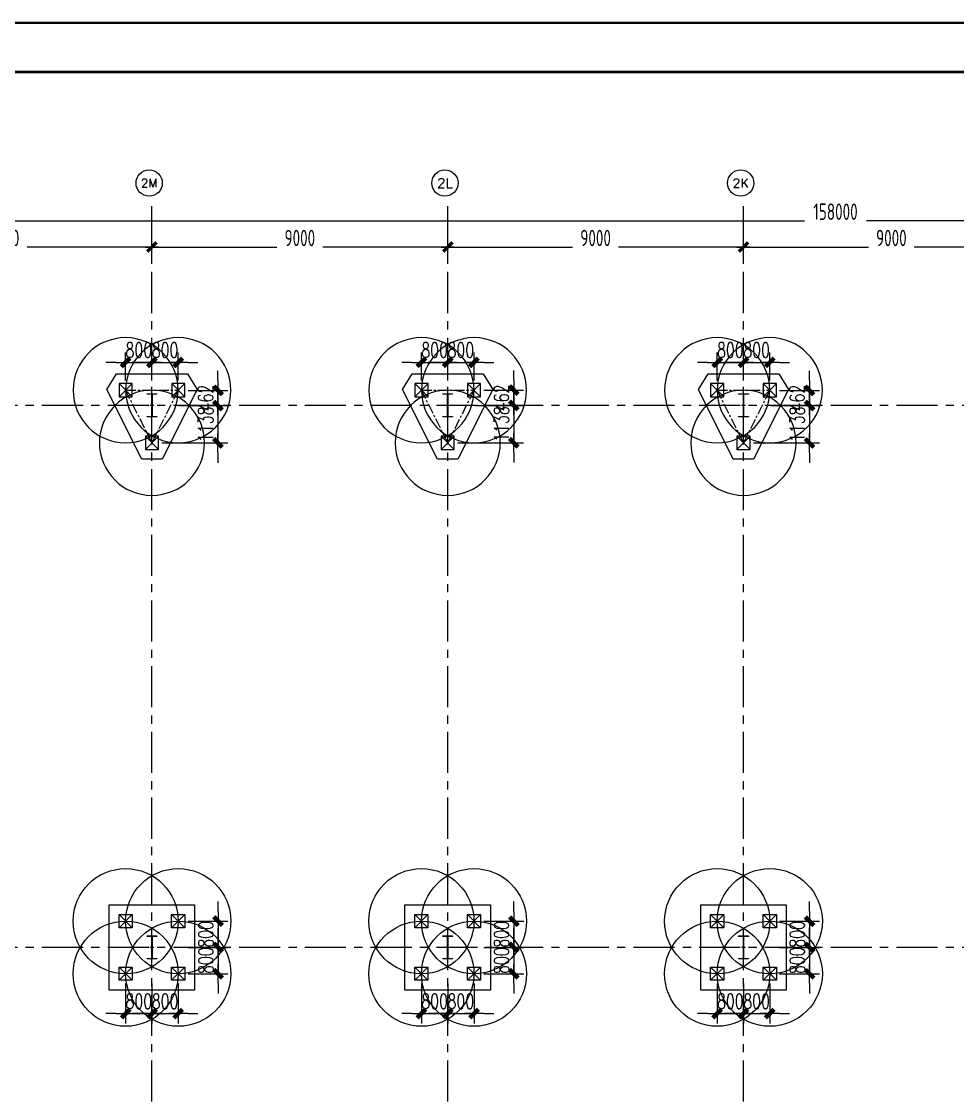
# Model space of a CAD drawing. Extents: x -1201378 to 2367219, y -619313 to 244905.
# Drawn here: x -786726 to -758247, y -2694 to 30085 of the extents above; entities that cross this region are included whole.
import ezdxf
from ezdxf.enums import TextEntityAlignment as Align

# ---------------------------------------------------------------- set-up
doc = ezdxf.new("R2010")
doc.units = 0
doc.header["$LTSCALE"] = 1000
doc.linetypes.add('CENTER', pattern=[2, 1.25, -0.25, 0.25, -0.25])
doc.layers.get('0').update_dxf_attribs({"linetype": 'CONTINUOUS'})
doc.layers.get('Defpoints').update_dxf_attribs({"linetype": 'CONTINUOUS'})
for name, color, linetype in [('0-cxFrame', 155, 'CONTINUOUS'), ('S-DIMZ', 115, 'CONTINUOUS'), ('S-DOTE1', 140, 'CENTER'), ('S-HATCH1-W', 252, 'CONTINUOUS')]:
    doc.layers.add(name, color=color, linetype=linetype)
for name, color, linetype, lineweight in [('0-cxText', 131, 'CONTINUOUS', 25), ('S-axis', 111, 'CONTINUOUS', 0), ('S-col', 2, 'CONTINUOUS', 0), ('S-dote', 5, 'CENTER', 0), ('S-zhuang', 1, 'CONTINUOUS', 0)]:
    doc.layers.add(name, color=color, linetype=linetype, lineweight=lineweight)
doc.styles.add('_TCH_AXIS', font='COMPLEX', dxfattribs={"bigfont": 'GBCBIG'})
doc.styles.add('cx_tuming', font='simhei.ttf')
doc.styles.add('cx_tuqian1', font='')
doc.styles.add('SS1', font='tj-romans1.shx', dxfattribs={"width": 0.7, "bigfont": 'tj-hztxt1.shx'})
doc.styles.add('TSSD_Dimension', font='tssdeng.shx', dxfattribs={"width": 0.7, "bigfont": 'hztxt.shx'})
doc.styles.add('黑体', font='simhei.ttf', dxfattribs={"width": 0.8})
doc.styles.get('cx_tuqian1').set_extended_font_data('SimSun')
doc.dimstyles.new('S-150-ARCHI', dxfattribs={"dimscale": 150, "dimtxt": 3, "dimasz": 2, "dimexe": 2, "dimexo": 2, "dimgap": 1, "dimtad": 1, "dimdec": 0, "dimzin": 0, "dimdsep": 46, "dimtxsty": 'SS1', "dimblk1": 'TT', "dimblk2": 'TT', "dimsah": 1, "dimcen": 1, "dimclrd": 256, "dimclre": 256, "dimclrt": 256, "dimadec": 0, "dimazin": 0, "dimtfac": 1, "dimtdec": 0, "dimtix": 1, "dimtmove": 2, "dimatfit": 0, "dimldrblk": 'TT', "dimfxl": 2, "dimtolj": 1, "dimtzin": 0, "dimarcsym": 0})
doc.dimstyles.new('TSSD_200_200', dxfattribs={"dimtxt": 500, "dimasz": 200, "dimexe": 200, "dimexo": 500, "dimgap": 200, "dimtad": 1, "dimdec": 0, "dimzin": 0, "dimdsep": 46, "dimtxsty": 'TSSD_Dimension', "dimblk": 'ARCHTICK', "dimcen": 0, "dimdle": 200, "dimclrt": 7, "dimadec": 0, "dimazin": 0, "dimtfac": 1, "dimtdec": 0, "dimtix": 1, "dimtmove": 2, "dimatfit": 3, "dimfxl": 1, "dimtolj": 1, "dimtzin": 0, "dimarcsym": 0})

# ---------------------------------------------------------------- blocks, each defined once
blk = doc.blocks.new('_ArchTick')
at = {"color": 0, "linetype": 'ByBlock', "const_width": 0.5}
blk.add_lwpolyline([(-0.71, -0.71), (0.71, 0.71)], dxfattribs=at)
blk = doc.blocks.new('*D99')
at = {"layer": 'Defpoints', "color": 0, "transparency": 16777216}
for p in [(-182758, -176778), (-191758, -177738), (-182758, -177738)]:
    blk.add_point(p, dxfattribs=at)
at = {"layer": 'S-axis', "color": 0, "lineweight": -2, "transparency": 16777216}
for p, q in [((-191758, -177238), (-191758, -176578)), ((-182758, -177238), (-182758, -176578)), ((-191958, -176778), (-187957, -176778)), ((-182558, -176778), (-186560, -176778))]:
    blk.add_line(p, q, dxfattribs=at)
at = {"layer": 'S-axis', "color": 0, "lineweight": -2, "transparency": 16777216, "xscale": 200, "yscale": 200, "zscale": 200, "rotation": 180}
blk.add_blockref('_ArchTick', (-191758, -176778), dxfattribs=at)
at = {"layer": 'S-axis', "color": 0, "lineweight": -2, "transparency": 16777216, "xscale": 200, "yscale": 200, "zscale": 200}
blk.add_blockref('_ArchTick', (-182758, -176778), dxfattribs=at)
at = {"layer": 'S-axis', "color": 7, "transparency": 16777216, "insert": (-187258, -176503), "char_height": 500, "attachment_point": 5, "style": 'TSSD_Dimension'}
blk.add_mtext('\\A1;9000', dxfattribs=at)
blk = doc.blocks.new('*D100')
at = {"layer": 'Defpoints', "color": 0, "transparency": 16777216}
for p in [(-173758, -176778), (-182758, -177738), (-173758, -177738)]:
    blk.add_point(p, dxfattribs=at)
at = {"layer": 'S-axis', "color": 0, "lineweight": -2, "transparency": 16777216}
for p, q in [((-182758, -177238), (-182758, -176578)), ((-173758, -177238), (-173758, -176578)), ((-182958, -176778), (-178957, -176778)), ((-173558, -176778), (-177560, -176778))]:
    blk.add_line(p, q, dxfattribs=at)
at = {"layer": 'S-axis', "color": 0, "lineweight": -2, "transparency": 16777216, "xscale": 200, "yscale": 200, "zscale": 200, "rotation": 180}
blk.add_blockref('_ArchTick', (-182758, -176778), dxfattribs=at)
at = {"layer": 'S-axis', "color": 0, "lineweight": -2, "transparency": 16777216, "xscale": 200, "yscale": 200, "zscale": 200}
blk.add_blockref('_ArchTick', (-173758, -176778), dxfattribs=at)
at = {"layer": 'S-axis', "color": 7, "transparency": 16777216, "insert": (-178258, -176503), "char_height": 500, "attachment_point": 5, "style": 'TSSD_Dimension'}
blk.add_mtext('\\A1;9000', dxfattribs=at)
blk = doc.blocks.new('*D101')
at = {"layer": 'Defpoints', "color": 0, "transparency": 16777216}
for p in [(-164758, -176778), (-173758, -177738), (-164758, -177738)]:
    blk.add_point(p, dxfattribs=at)
at = {"layer": 'S-axis', "color": 0, "lineweight": -2, "transparency": 16777216}
for p, q in [((-173758, -177238), (-173758, -176578)), ((-164758, -177238), (-164758, -176578)), ((-173958, -176778), (-169957, -176778)), ((-164558, -176778), (-168560, -176778))]:
    blk.add_line(p, q, dxfattribs=at)
at = {"layer": 'S-axis', "color": 0, "lineweight": -2, "transparency": 16777216, "xscale": 200, "yscale": 200, "zscale": 200, "rotation": 180}
blk.add_blockref('_ArchTick', (-173758, -176778), dxfattribs=at)
at = {"layer": 'S-axis', "color": 0, "lineweight": -2, "transparency": 16777216, "xscale": 200, "yscale": 200, "zscale": 200}
blk.add_blockref('_ArchTick', (-164758, -176778), dxfattribs=at)
at = {"layer": 'S-axis', "color": 7, "transparency": 16777216, "insert": (-169258, -176503), "char_height": 500, "attachment_point": 5, "style": 'TSSD_Dimension'}
blk.add_mtext('\\A1;9000', dxfattribs=at)
blk = doc.blocks.new('*D102')
at = {"layer": 'Defpoints', "color": 0, "transparency": 16777216}
for p in [(-155758, -176778), (-164758, -177738), (-155758, -177738)]:
    blk.add_point(p, dxfattribs=at)
at = {"layer": 'S-axis', "color": 0, "lineweight": -2, "transparency": 16777216}
for p, q in [((-164758, -177238), (-164758, -176578)), ((-155758, -177238), (-155758, -176578)), ((-164958, -176778), (-160957, -176778)), ((-155558, -176778), (-159560, -176778))]:
    blk.add_line(p, q, dxfattribs=at)
at = {"layer": 'S-axis', "color": 0, "lineweight": -2, "transparency": 16777216, "xscale": 200, "yscale": 200, "zscale": 200, "rotation": 180}
blk.add_blockref('_ArchTick', (-164758, -176778), dxfattribs=at)
at = {"layer": 'S-axis', "color": 0, "lineweight": -2, "transparency": 16777216, "xscale": 200, "yscale": 200, "zscale": 200}
blk.add_blockref('_ArchTick', (-155758, -176778), dxfattribs=at)
at = {"layer": 'S-axis', "color": 7, "transparency": 16777216, "insert": (-160258, -176503), "char_height": 500, "attachment_point": 5, "style": 'TSSD_Dimension'}
blk.add_mtext('\\A1;9000', dxfattribs=at)
blk = doc.blocks.new('*D112')
at = {"layer": 'Defpoints', "color": 0, "transparency": 16777216}
for p in [(-82958, -175978), (-240958, -177638), (-82958, -177638)]:
    blk.add_point(p, dxfattribs=at)
at = {"layer": 'S-axis', "color": 0, "lineweight": -2, "transparency": 16777216}
for p, q in [((-241158, -175978), (-162899, -175978)), ((-240958, -177138), (-240958, -175778)), ((-82758, -175978), (-161018, -175978)), ((-82958, -177138), (-82958, -175778))]:
    blk.add_line(p, q, dxfattribs=at)
at = {"layer": 'S-axis', "color": 0, "lineweight": -2, "transparency": 16777216, "xscale": 200, "yscale": 200, "zscale": 200, "rotation": 180}
blk.add_blockref('_ArchTick', (-240958, -175978), dxfattribs=at)
at = {"layer": 'S-axis', "color": 0, "lineweight": -2, "transparency": 16777216, "xscale": 200, "yscale": 200, "zscale": 200}
blk.add_blockref('_ArchTick', (-82958, -175978), dxfattribs=at)
at = {"layer": 'S-axis', "color": 7, "transparency": 16777216, "insert": (-161958, -175703), "char_height": 500, "attachment_point": 5, "style": 'TSSD_Dimension'}
blk.add_mtext('\\A1;158000', dxfattribs=at)
blk = doc.blocks.new('nt66')
at = {"layer": 'S-col'}
blk.add_lwpolyline([(-195790, 766820), (-195490, 766820), (-195490, 766808), (-195636, 766808), (-195636, 766132), (-195490, 766132), (-195490, 766120), (-195790, 766120), (-195790, 766132), (-195644, 766132), (-195644, 766808), (-195790, 766808)], close=True, dxfattribs=at)
blk = doc.blocks.new('33333')
for p in [(-32214, -43900), (-23214, -43900), (-14214, -43900), (-32214, -60400), (-23214, -60400), (-14214, -60400)]:
    blk.add_blockref('nt66', p)
blk = doc.blocks.new('S-ZHUANG-400')
at = {"layer": 'S-zhuang'}
for p, q in [((200, -200), (-200, 200)), ((-200, -200), (200, 200))]:
    blk.add_line(p, q, dxfattribs=at)
blk.add_lwpolyline([(-200, 200), (200, 200), (200, -200), (-200, -200)], close=True, dxfattribs=at)
blk = doc.blocks.new('CT4')
at = {"layer": 'Defpoints'}
for centre in [(-100831, -168442), (-99231, -168442), (-100831, -170042), (-99231, -170042)]:
    blk.add_circle(centre, 1600, dxfattribs=at)
at = {"layer": 'S-DOTE1', "ltscale": 0.25}
for p, q in [((-99971, -169242), (-100091, -169242)), ((-100031, -169182), (-100031, -169302))]:
    blk.add_line(p, q, dxfattribs=at)
at = {"layer": 'S-HATCH1-W'}
blk.add_lwpolyline([(-101331, -170542), (-101331, -167942), (-98731, -167942), (-98731, -170542)], close=True, dxfattribs=at)
at = {"layer": 'S-zhuang', "rotation": 90.00000000000001}
for p in [(-100831, -168442), (-99231, -168442), (-100831, -170042), (-99231, -170042)]:
    blk.add_blockref('S-ZHUANG-400', p, dxfattribs=at)
blk = doc.blocks.new('CT3')
at = {"layer": 'Defpoints'}
for centre in [(-101758, -256416), (-102558, -258016), (-100958, -258016)]:
    blk.add_circle(centre, 1600, dxfattribs=at)
at = {"layer": 'S-DOTE1', "ltscale": 0.25}
for p, q in [((-101698, -257554), (-101818, -257554)), ((-101758, -257494), (-101758, -257614))]:
    blk.add_line(p, q, dxfattribs=at)
at = {"layer": 'S-DOTE1', "linetype": 'CENTER', "ltscale": 0.25}
blk.add_lwpolyline([(-100958, -258016), (-101758, -256416), (-102558, -258016)], close=True, dxfattribs=at)
at = {"layer": 'S-HATCH1-W'}
blk.add_lwpolyline([(-101449, -255916), (-102067, -255916), (-103130, -258042), (-102837, -258516), (-100680, -258516), (-100387, -258042)], close=True, dxfattribs=at)
at = {"layer": 'S-zhuang', "rotation": 90.00000000000001}
for p in [(-101758, -256416), (-102558, -258016), (-100958, -258016)]:
    blk.add_blockref('S-ZHUANG-400', p, dxfattribs=at)
blk = doc.blocks.new('TK22.A0 L(Dragon)')
at = {"layer": '0-cxFrame', "color": 7, "const_width": 0.5}
blk.add_lwpolyline([(0, 0), (-1486, 0), (-1486, 841), (0, 841)], close=True, dxfattribs=at)
at = {"layer": '0-cxFrame', "const_width": 0.5}
blk.add_lwpolyline([(-80, 10), (-1466, 10), (-1466, 831), (-80, 831)], close=True, dxfattribs=at)
at = {"style": '黑体', "flags": 4}
blk.add_attdef('图幅', text='', height=3.3, dxfattribs=at).set_placement((-40, 3), align=Align.RIGHT)
at = {"layer": '0-cxText', "flags": 4}
for tag, height, style, p in [('建设单位', 3.5, 'cx_tuming', (-45, 240)), ('项目名称', 3.5, 'cx_tuming', (-45, 210)), ('子项名称', 3.5, 'cx_tuming', (-45, 180)), ('工程编号', 3.3, 'cx_tuqian1', (-35, 165)), ('图名1', 3.5, 'cx_tuming', (-45, 87)), ('图名2', 3.5, 'cx_tuming', (-45, 79)), ('图名3', 3.5, 'cx_tuming', (-45, 71)), ('出图日期', 3.3, 'cx_tuqian1', (-39, 60)), ('专业', 3.3, 'cx_tuqian1', (-55, 52)), ('图号', 3.3, 'cx_tuqian1', (-55, 44)), ('版次', 3.3, 'cx_tuqian1', (-20, 44))]:
    blk.add_attdef(tag, text='', height=height, dxfattribs=dict(at, style=style)).set_placement(p, align=Align.MIDDLE)
at = {"layer": 'Defpoints', "color": 6, "flags": 4}
for tag, height, style, p in [('tufu', 3.3, '黑体', (-12, 12)), ('dwfname', 4, 'cx_tuqian1', (-80, 3))]:
    blk.add_attdef(tag, text='', height=height, dxfattribs=dict(at, style=style)).set_placement(p, align=Align.RIGHT)
blk = doc.blocks.new('TT')
blk.add_line((-0.97, 0), (0.97, 0))
at = {"const_width": 0.45}
blk.add_lwpolyline([(-0.44, -0.44), (0.44, 0.44)], dxfattribs=at)
blk = doc.blocks.new('*D157')
at = {"layer": 'Defpoints', "color": 0, "transparency": 16777216}
for p in [(-783558, 1102), (-782758, 1102), (-782758, -111)]:
    blk.add_point(p, dxfattribs=at)
at = {"layer": 'S-DIMZ', "lineweight": -2, "transparency": 16777216}
for p, q in [((-783558, 802), (-783558, -411)), ((-782758, 802), (-782758, -411)), ((-783858, -111), (-784158, -111)), ((-783558, -111), (-782758, -111)), ((-782458, -111), (-782158, -111))]:
    blk.add_line(p, q, dxfattribs=at)
at = {"layer": 'S-DIMZ', "lineweight": -2, "transparency": 16777216, "xscale": 300, "yscale": 300, "zscale": 300}
blk.add_blockref('TT', (-783558, -111), dxfattribs=at)
at = {"layer": 'S-DIMZ', "lineweight": -2, "transparency": 16777216, "xscale": 300, "yscale": 300, "zscale": 300, "rotation": 180}
blk.add_blockref('TT', (-782758, -111), dxfattribs=at)
at = {"layer": 'S-DIMZ', "transparency": 16777216, "insert": (-783158, 264), "char_height": 450, "attachment_point": 5, "style": 'SS1'}
blk.add_mtext('\\A1;800', dxfattribs=at)
blk = doc.blocks.new('*D158')
at = {"layer": 'Defpoints', "color": 0, "transparency": 16777216}
for p in [(-782758, 1102), (-781958, 1102), (-781958, -111)]:
    blk.add_point(p, dxfattribs=at)
at = {"layer": 'S-DIMZ', "lineweight": -2, "transparency": 16777216}
for p, q in [((-782758, 802), (-782758, -411)), ((-781958, 802), (-781958, -411)), ((-783058, -111), (-783358, -111)), ((-782758, -111), (-781958, -111)), ((-781658, -111), (-781358, -111))]:
    blk.add_line(p, q, dxfattribs=at)
at = {"layer": 'S-DIMZ', "lineweight": -2, "transparency": 16777216, "xscale": 300, "yscale": 300, "zscale": 300}
blk.add_blockref('TT', (-782758, -111), dxfattribs=at)
at = {"layer": 'S-DIMZ', "lineweight": -2, "transparency": 16777216, "xscale": 300, "yscale": 300, "zscale": 300, "rotation": 180}
blk.add_blockref('TT', (-781958, -111), dxfattribs=at)
at = {"layer": 'S-DIMZ', "transparency": 16777216, "insert": (-782358, 264), "char_height": 450, "attachment_point": 5, "style": 'SS1'}
blk.add_mtext('\\A1;800', dxfattribs=at)
blk = doc.blocks.new('*D159')
at = {"layer": 'Defpoints', "color": 0, "transparency": 16777216}
for p in [(-781958, 2702), (-781958, 1902), (-780746, 1902)]:
    blk.add_point(p, dxfattribs=at)
at = {"layer": 'S-DIMZ', "lineweight": -2, "transparency": 16777216}
for p, q in [((-780746, 3002), (-780746, 3302)), ((-781658, 2702), (-780446, 2702)), ((-780746, 2702), (-780746, 1902)), ((-781658, 1902), (-780446, 1902)), ((-780746, 1602), (-780746, 1302))]:
    blk.add_line(p, q, dxfattribs=at)
at = {"layer": 'S-DIMZ', "lineweight": -2, "transparency": 16777216, "xscale": 300, "yscale": 300, "zscale": 300}
for p, rotation in [((-780746, 2702), 270), ((-780746, 1902), 90)]:
    blk.add_blockref('TT', p, dxfattribs=dict(at, rotation=rotation))
at = {"layer": 'S-DIMZ', "transparency": 16777216, "insert": (-781121, 2302), "char_height": 450, "attachment_point": 5, "rotation": 90, "style": 'SS1'}
blk.add_mtext('\\A1;800', dxfattribs=at)
blk = doc.blocks.new('*D160')
at = {"layer": 'Defpoints', "color": 0, "transparency": 16777216}
for p in [(-781958, 1902), (-781958, 1102), (-780746, 1102)]:
    blk.add_point(p, dxfattribs=at)
at = {"layer": 'S-DIMZ', "lineweight": -2, "transparency": 16777216}
for p, q in [((-780746, 2202), (-780746, 2502)), ((-781658, 1902), (-780446, 1902)), ((-780746, 1902), (-780746, 1102)), ((-781658, 1102), (-780446, 1102)), ((-780746, 802), (-780746, 502))]:
    blk.add_line(p, q, dxfattribs=at)
at = {"layer": 'S-DIMZ', "lineweight": -2, "transparency": 16777216, "xscale": 300, "yscale": 300, "zscale": 300}
for p, rotation in [((-780746, 1902), 270), ((-780746, 1102), 90)]:
    blk.add_blockref('TT', p, dxfattribs=dict(at, rotation=rotation))
at = {"layer": 'S-DIMZ', "transparency": 16777216, "insert": (-781121, 1502), "char_height": 450, "attachment_point": 5, "rotation": 90, "style": 'SS1'}
blk.add_mtext('\\A1;800', dxfattribs=at)
blk = doc.blocks.new('*D176')
at = {"layer": 'Defpoints', "color": 0, "transparency": 16777216}
for p in [(-782758, 19711), (-783558, 18864), (-782758, 18864)]:
    blk.add_point(p, dxfattribs=at)
at = {"layer": 'S-DIMZ', "lineweight": -2, "transparency": 16777216}
for p, q in [((-783558, 19164), (-783558, 20011)), ((-782758, 19164), (-782758, 20011)), ((-783858, 19711), (-784158, 19711)), ((-783558, 19711), (-782758, 19711)), ((-782458, 19711), (-782158, 19711))]:
    blk.add_line(p, q, dxfattribs=at)
at = {"layer": 'S-DIMZ', "lineweight": -2, "transparency": 16777216, "xscale": 300, "yscale": 300, "zscale": 300}
blk.add_blockref('TT', (-783558, 19711), dxfattribs=at)
at = {"layer": 'S-DIMZ', "lineweight": -2, "transparency": 16777216, "xscale": 300, "yscale": 300, "zscale": 300, "rotation": 180}
blk.add_blockref('TT', (-782758, 19711), dxfattribs=at)
at = {"layer": 'S-DIMZ', "transparency": 16777216, "insert": (-783158, 20086), "char_height": 450, "attachment_point": 5, "style": 'SS1'}
blk.add_mtext('\\A1;800', dxfattribs=at)
blk = doc.blocks.new('*D173')
at = {"layer": 'Defpoints', "color": 0, "transparency": 16777216}
for p in [(-781958, 19711), (-782758, 18864), (-781958, 18864)]:
    blk.add_point(p, dxfattribs=at)
at = {"layer": 'S-DIMZ', "lineweight": -2, "transparency": 16777216}
for p, q in [((-782758, 19164), (-782758, 20011)), ((-781958, 19164), (-781958, 20011)), ((-783058, 19711), (-783358, 19711)), ((-782758, 19711), (-781958, 19711)), ((-781658, 19711), (-781358, 19711))]:
    blk.add_line(p, q, dxfattribs=at)
at = {"layer": 'S-DIMZ', "lineweight": -2, "transparency": 16777216, "xscale": 300, "yscale": 300, "zscale": 300}
blk.add_blockref('TT', (-782758, 19711), dxfattribs=at)
at = {"layer": 'S-DIMZ', "lineweight": -2, "transparency": 16777216, "xscale": 300, "yscale": 300, "zscale": 300, "rotation": 180}
blk.add_blockref('TT', (-781958, 19711), dxfattribs=at)
at = {"layer": 'S-DIMZ', "transparency": 16777216, "insert": (-782358, 20086), "char_height": 450, "attachment_point": 5, "style": 'SS1'}
blk.add_mtext('\\A1;800', dxfattribs=at)
blk = doc.blocks.new('*D177')
at = {"layer": 'Defpoints', "color": 0, "transparency": 16777216}
for p in [(-774558, 1102), (-773758, 1102), (-773758, -111)]:
    blk.add_point(p, dxfattribs=at)
at = {"layer": 'S-DIMZ', "lineweight": -2, "transparency": 16777216}
for p, q in [((-774558, 802), (-774558, -411)), ((-773758, 802), (-773758, -411)), ((-774858, -111), (-775158, -111)), ((-774558, -111), (-773758, -111)), ((-773458, -111), (-773158, -111))]:
    blk.add_line(p, q, dxfattribs=at)
at = {"layer": 'S-DIMZ', "lineweight": -2, "transparency": 16777216, "xscale": 300, "yscale": 300, "zscale": 300}
blk.add_blockref('TT', (-774558, -111), dxfattribs=at)
at = {"layer": 'S-DIMZ', "lineweight": -2, "transparency": 16777216, "xscale": 300, "yscale": 300, "zscale": 300, "rotation": 180}
blk.add_blockref('TT', (-773758, -111), dxfattribs=at)
at = {"layer": 'S-DIMZ', "transparency": 16777216, "insert": (-774158, 264), "char_height": 450, "attachment_point": 5, "style": 'SS1'}
blk.add_mtext('\\A1;800', dxfattribs=at)
blk = doc.blocks.new('*D178')
at = {"layer": 'Defpoints', "color": 0, "transparency": 16777216}
for p in [(-773758, 1102), (-772958, 1102), (-772958, -111)]:
    blk.add_point(p, dxfattribs=at)
at = {"layer": 'S-DIMZ', "lineweight": -2, "transparency": 16777216}
for p, q in [((-773758, 802), (-773758, -411)), ((-772958, 802), (-772958, -411)), ((-774058, -111), (-774358, -111)), ((-773758, -111), (-772958, -111)), ((-772658, -111), (-772358, -111))]:
    blk.add_line(p, q, dxfattribs=at)
at = {"layer": 'S-DIMZ', "lineweight": -2, "transparency": 16777216, "xscale": 300, "yscale": 300, "zscale": 300}
blk.add_blockref('TT', (-773758, -111), dxfattribs=at)
at = {"layer": 'S-DIMZ', "lineweight": -2, "transparency": 16777216, "xscale": 300, "yscale": 300, "zscale": 300, "rotation": 180}
blk.add_blockref('TT', (-772958, -111), dxfattribs=at)
at = {"layer": 'S-DIMZ', "transparency": 16777216, "insert": (-773358, 264), "char_height": 450, "attachment_point": 5, "style": 'SS1'}
blk.add_mtext('\\A1;800', dxfattribs=at)
blk = doc.blocks.new('*D179')
at = {"layer": 'Defpoints', "color": 0, "transparency": 16777216}
for p in [(-772958, 2702), (-772958, 1902), (-771746, 1902)]:
    blk.add_point(p, dxfattribs=at)
at = {"layer": 'S-DIMZ', "lineweight": -2, "transparency": 16777216}
for p, q in [((-771746, 3002), (-771746, 3302)), ((-772658, 2702), (-771446, 2702)), ((-771746, 2702), (-771746, 1902)), ((-772658, 1902), (-771446, 1902)), ((-771746, 1602), (-771746, 1302))]:
    blk.add_line(p, q, dxfattribs=at)
at = {"layer": 'S-DIMZ', "lineweight": -2, "transparency": 16777216, "xscale": 300, "yscale": 300, "zscale": 300}
for p, rotation in [((-771746, 2702), 270), ((-771746, 1902), 90)]:
    blk.add_blockref('TT', p, dxfattribs=dict(at, rotation=rotation))
at = {"layer": 'S-DIMZ', "transparency": 16777216, "insert": (-772121, 2302), "char_height": 450, "attachment_point": 5, "rotation": 90, "style": 'SS1'}
blk.add_mtext('\\A1;800', dxfattribs=at)
blk = doc.blocks.new('*D180')
at = {"layer": 'Defpoints', "color": 0, "transparency": 16777216}
for p in [(-772958, 1902), (-772958, 1102), (-771746, 1102)]:
    blk.add_point(p, dxfattribs=at)
at = {"layer": 'S-DIMZ', "lineweight": -2, "transparency": 16777216}
for p, q in [((-771746, 2202), (-771746, 2502)), ((-772658, 1902), (-771446, 1902)), ((-771746, 1902), (-771746, 1102)), ((-772658, 1102), (-771446, 1102)), ((-771746, 802), (-771746, 502))]:
    blk.add_line(p, q, dxfattribs=at)
at = {"layer": 'S-DIMZ', "lineweight": -2, "transparency": 16777216, "xscale": 300, "yscale": 300, "zscale": 300}
for p, rotation in [((-771746, 1902), 270), ((-771746, 1102), 90)]:
    blk.add_blockref('TT', p, dxfattribs=dict(at, rotation=rotation))
at = {"layer": 'S-DIMZ', "transparency": 16777216, "insert": (-772121, 1502), "char_height": 450, "attachment_point": 5, "rotation": 90, "style": 'SS1'}
blk.add_mtext('\\A1;800', dxfattribs=at)
blk = doc.blocks.new('*D196')
at = {"layer": 'Defpoints', "color": 0, "transparency": 16777216}
for p in [(-773758, 19711), (-774558, 18864), (-773758, 18864)]:
    blk.add_point(p, dxfattribs=at)
at = {"layer": 'S-DIMZ', "lineweight": -2, "transparency": 16777216}
for p, q in [((-774558, 19164), (-774558, 20011)), ((-773758, 19164), (-773758, 20011)), ((-774858, 19711), (-775158, 19711)), ((-774558, 19711), (-773758, 19711)), ((-773458, 19711), (-773158, 19711))]:
    blk.add_line(p, q, dxfattribs=at)
at = {"layer": 'S-DIMZ', "lineweight": -2, "transparency": 16777216, "xscale": 300, "yscale": 300, "zscale": 300}
blk.add_blockref('TT', (-774558, 19711), dxfattribs=at)
at = {"layer": 'S-DIMZ', "lineweight": -2, "transparency": 16777216, "xscale": 300, "yscale": 300, "zscale": 300, "rotation": 180}
blk.add_blockref('TT', (-773758, 19711), dxfattribs=at)
at = {"layer": 'S-DIMZ', "transparency": 16777216, "insert": (-774158, 20086), "char_height": 450, "attachment_point": 5, "style": 'SS1'}
blk.add_mtext('\\A1;800', dxfattribs=at)
blk = doc.blocks.new('*D193')
at = {"layer": 'Defpoints', "color": 0, "transparency": 16777216}
for p in [(-772958, 19711), (-773758, 18864), (-772958, 18864)]:
    blk.add_point(p, dxfattribs=at)
at = {"layer": 'S-DIMZ', "lineweight": -2, "transparency": 16777216}
for p, q in [((-773758, 19164), (-773758, 20011)), ((-772958, 19164), (-772958, 20011)), ((-774058, 19711), (-774358, 19711)), ((-773758, 19711), (-772958, 19711)), ((-772658, 19711), (-772358, 19711))]:
    blk.add_line(p, q, dxfattribs=at)
at = {"layer": 'S-DIMZ', "lineweight": -2, "transparency": 16777216, "xscale": 300, "yscale": 300, "zscale": 300}
blk.add_blockref('TT', (-773758, 19711), dxfattribs=at)
at = {"layer": 'S-DIMZ', "lineweight": -2, "transparency": 16777216, "xscale": 300, "yscale": 300, "zscale": 300, "rotation": 180}
blk.add_blockref('TT', (-772958, 19711), dxfattribs=at)
at = {"layer": 'S-DIMZ', "transparency": 16777216, "insert": (-773358, 20086), "char_height": 450, "attachment_point": 5, "style": 'SS1'}
blk.add_mtext('\\A1;800', dxfattribs=at)
blk = doc.blocks.new('*D197')
at = {"layer": 'Defpoints', "color": 0, "transparency": 16777216}
for p in [(-765558, 1102), (-764758, 1102), (-764758, -111)]:
    blk.add_point(p, dxfattribs=at)
at = {"layer": 'S-DIMZ', "lineweight": -2, "transparency": 16777216}
for p, q in [((-765558, 802), (-765558, -411)), ((-764758, 802), (-764758, -411)), ((-765858, -111), (-766158, -111)), ((-765558, -111), (-764758, -111)), ((-764458, -111), (-764158, -111))]:
    blk.add_line(p, q, dxfattribs=at)
at = {"layer": 'S-DIMZ', "lineweight": -2, "transparency": 16777216, "xscale": 300, "yscale": 300, "zscale": 300}
blk.add_blockref('TT', (-765558, -111), dxfattribs=at)
at = {"layer": 'S-DIMZ', "lineweight": -2, "transparency": 16777216, "xscale": 300, "yscale": 300, "zscale": 300, "rotation": 180}
blk.add_blockref('TT', (-764758, -111), dxfattribs=at)
at = {"layer": 'S-DIMZ', "transparency": 16777216, "insert": (-765158, 264), "char_height": 450, "attachment_point": 5, "style": 'SS1'}
blk.add_mtext('\\A1;800', dxfattribs=at)
blk = doc.blocks.new('*D198')
at = {"layer": 'Defpoints', "color": 0, "transparency": 16777216}
for p in [(-764758, 1102), (-763958, 1102), (-763958, -111)]:
    blk.add_point(p, dxfattribs=at)
at = {"layer": 'S-DIMZ', "lineweight": -2, "transparency": 16777216}
for p, q in [((-764758, 802), (-764758, -411)), ((-763958, 802), (-763958, -411)), ((-765058, -111), (-765358, -111)), ((-764758, -111), (-763958, -111)), ((-763658, -111), (-763358, -111))]:
    blk.add_line(p, q, dxfattribs=at)
at = {"layer": 'S-DIMZ', "lineweight": -2, "transparency": 16777216, "xscale": 300, "yscale": 300, "zscale": 300}
blk.add_blockref('TT', (-764758, -111), dxfattribs=at)
at = {"layer": 'S-DIMZ', "lineweight": -2, "transparency": 16777216, "xscale": 300, "yscale": 300, "zscale": 300, "rotation": 180}
blk.add_blockref('TT', (-763958, -111), dxfattribs=at)
at = {"layer": 'S-DIMZ', "transparency": 16777216, "insert": (-764358, 264), "char_height": 450, "attachment_point": 5, "style": 'SS1'}
blk.add_mtext('\\A1;800', dxfattribs=at)
blk = doc.blocks.new('*D199')
at = {"layer": 'Defpoints', "color": 0, "transparency": 16777216}
for p in [(-763958, 2702), (-763958, 1902), (-762746, 1902)]:
    blk.add_point(p, dxfattribs=at)
at = {"layer": 'S-DIMZ', "lineweight": -2, "transparency": 16777216}
for p, q in [((-762746, 3002), (-762746, 3302)), ((-763658, 2702), (-762446, 2702)), ((-762746, 2702), (-762746, 1902)), ((-763658, 1902), (-762446, 1902)), ((-762746, 1602), (-762746, 1302))]:
    blk.add_line(p, q, dxfattribs=at)
at = {"layer": 'S-DIMZ', "lineweight": -2, "transparency": 16777216, "xscale": 300, "yscale": 300, "zscale": 300}
for p, rotation in [((-762746, 2702), 270), ((-762746, 1902), 90)]:
    blk.add_blockref('TT', p, dxfattribs=dict(at, rotation=rotation))
at = {"layer": 'S-DIMZ', "transparency": 16777216, "insert": (-763121, 2302), "char_height": 450, "attachment_point": 5, "rotation": 90, "style": 'SS1'}
blk.add_mtext('\\A1;800', dxfattribs=at)
blk = doc.blocks.new('*D200')
at = {"layer": 'Defpoints', "color": 0, "transparency": 16777216}
for p in [(-763958, 1902), (-763958, 1102), (-762746, 1102)]:
    blk.add_point(p, dxfattribs=at)
at = {"layer": 'S-DIMZ', "lineweight": -2, "transparency": 16777216}
for p, q in [((-762746, 2202), (-762746, 2502)), ((-763658, 1902), (-762446, 1902)), ((-762746, 1902), (-762746, 1102)), ((-763658, 1102), (-762446, 1102)), ((-762746, 802), (-762746, 502))]:
    blk.add_line(p, q, dxfattribs=at)
at = {"layer": 'S-DIMZ', "lineweight": -2, "transparency": 16777216, "xscale": 300, "yscale": 300, "zscale": 300}
for p, rotation in [((-762746, 1902), 270), ((-762746, 1102), 90)]:
    blk.add_blockref('TT', p, dxfattribs=dict(at, rotation=rotation))
at = {"layer": 'S-DIMZ', "transparency": 16777216, "insert": (-763121, 1502), "char_height": 450, "attachment_point": 5, "rotation": 90, "style": 'SS1'}
blk.add_mtext('\\A1;800', dxfattribs=at)
blk = doc.blocks.new('*D216')
at = {"layer": 'Defpoints', "color": 0, "transparency": 16777216}
for p in [(-764758, 19711), (-765558, 18864), (-764758, 18864)]:
    blk.add_point(p, dxfattribs=at)
at = {"layer": 'S-DIMZ', "lineweight": -2, "transparency": 16777216}
for p, q in [((-765558, 19164), (-765558, 20011)), ((-764758, 19164), (-764758, 20011)), ((-765858, 19711), (-766158, 19711)), ((-765558, 19711), (-764758, 19711)), ((-764458, 19711), (-764158, 19711))]:
    blk.add_line(p, q, dxfattribs=at)
at = {"layer": 'S-DIMZ', "lineweight": -2, "transparency": 16777216, "xscale": 300, "yscale": 300, "zscale": 300}
blk.add_blockref('TT', (-765558, 19711), dxfattribs=at)
at = {"layer": 'S-DIMZ', "lineweight": -2, "transparency": 16777216, "xscale": 300, "yscale": 300, "zscale": 300, "rotation": 180}
blk.add_blockref('TT', (-764758, 19711), dxfattribs=at)
at = {"layer": 'S-DIMZ', "transparency": 16777216, "insert": (-765158, 20086), "char_height": 450, "attachment_point": 5, "style": 'SS1'}
blk.add_mtext('\\A1;800', dxfattribs=at)
blk = doc.blocks.new('*D213')
at = {"layer": 'Defpoints', "color": 0, "transparency": 16777216}
for p in [(-763958, 19711), (-764758, 18864), (-763958, 18864)]:
    blk.add_point(p, dxfattribs=at)
at = {"layer": 'S-DIMZ', "lineweight": -2, "transparency": 16777216}
for p, q in [((-764758, 19164), (-764758, 20011)), ((-763958, 19164), (-763958, 20011)), ((-765058, 19711), (-765358, 19711)), ((-764758, 19711), (-763958, 19711)), ((-763658, 19711), (-763358, 19711))]:
    blk.add_line(p, q, dxfattribs=at)
at = {"layer": 'S-DIMZ', "lineweight": -2, "transparency": 16777216, "xscale": 300, "yscale": 300, "zscale": 300}
blk.add_blockref('TT', (-764758, 19711), dxfattribs=at)
at = {"layer": 'S-DIMZ', "lineweight": -2, "transparency": 16777216, "xscale": 300, "yscale": 300, "zscale": 300, "rotation": 180}
blk.add_blockref('TT', (-763958, 19711), dxfattribs=at)
at = {"layer": 'S-DIMZ', "transparency": 16777216, "insert": (-764358, 20086), "char_height": 450, "attachment_point": 5, "style": 'SS1'}
blk.add_mtext('\\A1;800', dxfattribs=at)
blk = doc.blocks.new('*D1226')
at = {"layer": 'Defpoints', "color": 0, "transparency": 16777216}
for p in [(-781958, 18857), (-782225, 18395), (-780749, 18395)]:
    blk.add_point(p, dxfattribs=at)
at = {"layer": 'S-DIMZ', "lineweight": -2, "transparency": 16777216}
for p, q in [((-780749, 19157), (-780749, 19457)), ((-781658, 18857), (-780449, 18857)), ((-780749, 18857), (-780749, 18395)), ((-781925, 18395), (-780449, 18395)), ((-780749, 18095), (-780749, 17795))]:
    blk.add_line(p, q, dxfattribs=at)
at = {"layer": 'S-DIMZ', "lineweight": -2, "transparency": 16777216, "xscale": 300, "yscale": 300, "zscale": 300}
for p, rotation in [((-780749, 18857), 270), ((-780749, 18395), 90)]:
    blk.add_blockref('TT', p, dxfattribs=dict(at, rotation=rotation))
at = {"layer": 'S-DIMZ', "transparency": 16777216, "insert": (-781124, 18626), "char_height": 450, "attachment_point": 5, "rotation": 90, "style": 'SS1'}
blk.add_mtext('\\A1;462', dxfattribs=at)
blk = doc.blocks.new('*D1227')
at = {"layer": 'Defpoints', "color": 0, "transparency": 16777216}
for p in [(-782225, 18395), (-782758, 17257), (-780749, 17257)]:
    blk.add_point(p, dxfattribs=at)
at = {"layer": 'S-DIMZ', "lineweight": -2, "transparency": 16777216}
for p, q in [((-780749, 18695), (-780749, 18995)), ((-781925, 18395), (-780449, 18395)), ((-780749, 18395), (-780749, 17257)), ((-782458, 17257), (-780449, 17257)), ((-780749, 16957), (-780749, 16657))]:
    blk.add_line(p, q, dxfattribs=at)
at = {"layer": 'S-DIMZ', "lineweight": -2, "transparency": 16777216, "xscale": 300, "yscale": 300, "zscale": 300}
for p, rotation in [((-780749, 18395), 270), ((-780749, 17257), 90)]:
    blk.add_blockref('TT', p, dxfattribs=dict(at, rotation=rotation))
at = {"layer": 'S-DIMZ', "transparency": 16777216, "insert": (-781124, 17826), "char_height": 450, "attachment_point": 5, "rotation": 90, "style": 'SS1'}
blk.add_mtext('\\A1;1138', dxfattribs=at)
blk = doc.blocks.new('*D1228')
at = {"layer": 'Defpoints', "color": 0, "transparency": 16777216}
for p in [(-772958, 18864), (-773225, 18402), (-771749, 18402)]:
    blk.add_point(p, dxfattribs=at)
at = {"layer": 'S-DIMZ', "lineweight": -2, "transparency": 16777216}
for p, q in [((-771749, 19164), (-771749, 19464)), ((-772658, 18864), (-771449, 18864)), ((-771749, 18864), (-771749, 18402)), ((-772925, 18402), (-771449, 18402)), ((-771749, 18102), (-771749, 17802))]:
    blk.add_line(p, q, dxfattribs=at)
at = {"layer": 'S-DIMZ', "lineweight": -2, "transparency": 16777216, "xscale": 300, "yscale": 300, "zscale": 300}
for p, rotation in [((-771749, 18864), 270), ((-771749, 18402), 90)]:
    blk.add_blockref('TT', p, dxfattribs=dict(at, rotation=rotation))
at = {"layer": 'S-DIMZ', "transparency": 16777216, "insert": (-772124, 18633), "char_height": 450, "attachment_point": 5, "rotation": 90, "style": 'SS1'}
blk.add_mtext('\\A1;462', dxfattribs=at)
blk = doc.blocks.new('*D1229')
at = {"layer": 'Defpoints', "color": 0, "transparency": 16777216}
for p in [(-773225, 18402), (-773758, 17264), (-771749, 17264)]:
    blk.add_point(p, dxfattribs=at)
at = {"layer": 'S-DIMZ', "lineweight": -2, "transparency": 16777216}
for p, q in [((-771749, 18702), (-771749, 19002)), ((-772925, 18402), (-771449, 18402)), ((-771749, 18402), (-771749, 17264)), ((-773458, 17264), (-771449, 17264)), ((-771749, 16964), (-771749, 16664))]:
    blk.add_line(p, q, dxfattribs=at)
at = {"layer": 'S-DIMZ', "lineweight": -2, "transparency": 16777216, "xscale": 300, "yscale": 300, "zscale": 300}
for p, rotation in [((-771749, 18402), 270), ((-771749, 17264), 90)]:
    blk.add_blockref('TT', p, dxfattribs=dict(at, rotation=rotation))
at = {"layer": 'S-DIMZ', "transparency": 16777216, "insert": (-772124, 17833), "char_height": 450, "attachment_point": 5, "rotation": 90, "style": 'SS1'}
blk.add_mtext('\\A1;1138', dxfattribs=at)
blk = doc.blocks.new('*D1230')
at = {"layer": 'Defpoints', "color": 0, "transparency": 16777216}
for p in [(-763958, 18857), (-764225, 18395), (-762749, 18395)]:
    blk.add_point(p, dxfattribs=at)
at = {"layer": 'S-DIMZ', "lineweight": -2, "transparency": 16777216}
for p, q in [((-762749, 19157), (-762749, 19457)), ((-763658, 18857), (-762449, 18857)), ((-762749, 18857), (-762749, 18395)), ((-763925, 18395), (-762449, 18395)), ((-762749, 18095), (-762749, 17795))]:
    blk.add_line(p, q, dxfattribs=at)
at = {"layer": 'S-DIMZ', "lineweight": -2, "transparency": 16777216, "xscale": 300, "yscale": 300, "zscale": 300}
for p, rotation in [((-762749, 18857), 270), ((-762749, 18395), 90)]:
    blk.add_blockref('TT', p, dxfattribs=dict(at, rotation=rotation))
at = {"layer": 'S-DIMZ', "transparency": 16777216, "insert": (-763124, 18626), "char_height": 450, "attachment_point": 5, "rotation": 90, "style": 'SS1'}
blk.add_mtext('\\A1;462', dxfattribs=at)
blk = doc.blocks.new('*D1231')
at = {"layer": 'Defpoints', "color": 0, "transparency": 16777216}
for p in [(-764225, 18395), (-764758, 17257), (-762749, 17257)]:
    blk.add_point(p, dxfattribs=at)
at = {"layer": 'S-DIMZ', "lineweight": -2, "transparency": 16777216}
for p, q in [((-762749, 18695), (-762749, 18995)), ((-763925, 18395), (-762449, 18395)), ((-762749, 18395), (-762749, 17257)), ((-764458, 17257), (-762449, 17257)), ((-762749, 16957), (-762749, 16657))]:
    blk.add_line(p, q, dxfattribs=at)
at = {"layer": 'S-DIMZ', "lineweight": -2, "transparency": 16777216, "xscale": 300, "yscale": 300, "zscale": 300}
for p, rotation in [((-762749, 18395), 270), ((-762749, 17257), 90)]:
    blk.add_blockref('TT', p, dxfattribs=dict(at, rotation=rotation))
at = {"layer": 'S-DIMZ', "transparency": 16777216, "insert": (-763124, 17826), "char_height": 450, "attachment_point": 5, "rotation": 90, "style": 'SS1'}
blk.add_mtext('\\A1;1138', dxfattribs=at)
blk = doc.blocks.new('2#轴网')
at = {"layer": 'S-axis'}
for centre in [(-182843.4, -174832), (-173843.4, -174832), (-164843.4, -174832)]:
    blk.add_circle(centre, 400, dxfattribs=at)
at = {"layer": 'S-dote'}
for p, q in [((-182758.5, -270787), (-182758.5, -175298.2)), ((-173758.5, -270787), (-173758.5, -175298.2)), ((-164758.5, -270787), (-164758.5, -175298.2)), ((-74854.3, -181598.2), (-251154.3, -181598.2)), ((-74854.3, -198098.2), (-251154.3, -198098.2))]:
    blk.add_line(p, q, dxfattribs=at)
at = {"layer": 'S-axis', "style": '_TCH_AXIS'}
for s, height, p, p2 in [('2M', 255.29, (-183092.6, -174959.7), (-182594.2, -174959.7)), ('2L', 288.12, (-174083.5, -174976.1), (-173603.3, -174976.1)), ('2K', 265.5, (-165089.9, -174964.8), (-164596.8, -174964.8))]:
    blk.add_text(s, height=height, dxfattribs=at).set_placement(p, p2, align=Align.FIT)
at = {"layer": 'S-axis'}
for base, p1, p2, picture, middle in [((-82958.5, -175978.2), (-240958.5, -177638.2), (-82958.5, -177638.2), '*D112', (-161958.5, -175703.2)), ((-182758.5, -176778.2), (-191758.5, -177738.2), (-182758.5, -177738.2), '*D99', (-187258.5, -176503.2)), ((-173758.5, -176778.2), (-182758.5, -177738.2), (-173758.5, -177738.2), '*D100', (-178258.5, -176503.2)), ((-164758.5, -176778.2), (-173758.5, -177738.2), (-164758.5, -177738.2), '*D101', (-169258.5, -176503.2)), ((-155758.5, -176778.2), (-164758.5, -177738.2), (-155758.5, -177738.2), '*D102', (-160258.5, -176503.2))]:
    dim = blk.add_linear_dim(base=base, p1=p1, p2=p2, angle=0, dimstyle='TSSD_200_200', dxfattribs=at)
    dim.commit()
    dim.dimension.update_dxf_attribs({"geometry": picture, "text_midpoint": middle, "dimtype": 161})

msp = doc.modelspace()

# ---------------------------------------------------------------- block references
at = {"layer": '0-cxFrame', "xscale": 150, "yscale": 150, "zscale": 150}
msp.add_blockref('TK22.A0 L(Dragon)', (-650573.1, -96102.2), dxfattribs=at)
at = {"layer": 'S-axis'}
msp.add_blockref('2#轴网', (-600000, 200000), dxfattribs=at)
at = {"layer": 'S-col'}
msp.add_blockref('33333', (-554904.3, -704168.2), dxfattribs=at)
at = {"layer": 'S-zhuang', "xscale": -1, "rotation": 180}
for p in [(-681000, -239152.4), (-672000, -239152.4), (-663000, -239152.4)]:
    msp.add_blockref('CT3', p, dxfattribs=at)
at = {"layer": 'S-zhuang'}
for p in [(-682727.3, 171143.8), (-673727.3, 171143.8), (-664727.3, 171143.8)]:
    msp.add_blockref('CT4', p, dxfattribs=at)

# ---------------------------------------------------------------- dimensions: what is measured, and where the dimension line sits
at = {"layer": 'S-DIMZ'}
for base, p1, p2, picture, middle in [((-782758.5, 19711), (-783558.5, 18863.7), (-782758.5, 18863.7), '*D176', (-783158.5, 20086)), ((-781958.5, 19711), (-782758.5, 18863.7), (-781958.5, 18863.7), '*D173', (-782358.5, 20086)), ((-773758.5, 19711), (-774558.5, 18863.7), (-773758.5, 18863.7), '*D196', (-774158.5, 20086)), ((-772958.5, 19711), (-773758.5, 18863.7), (-772958.5, 18863.7), '*D193', (-773358.5, 20086)), ((-764758.5, 19711), (-765558.5, 18863.7), (-764758.5, 18863.7), '*D216', (-765158.5, 20086)), ((-763958.5, 19711), (-764758.5, 18863.7), (-763958.5, 18863.7), '*D213', (-764358.5, 20086))]:
    dim = msp.add_linear_dim(base=base, p1=p1, p2=p2, dimstyle='S-150-ARCHI', dxfattribs=at)
    dim.commit()
    dim.dimension.update_dxf_attribs({"geometry": picture, "text_midpoint": middle})
for base, p1, p2, picture, middle in [((-780748.9, 18395.5), (-781958.5, 18857.4), (-782225.1, 18395.5), '*D1226', (-781123.9, 18626.4)), ((-771748.9, 18401.8), (-772958.5, 18863.7), (-773225.1, 18401.8), '*D1228', (-772123.9, 18632.8)), ((-762748.9, 18395.5), (-763958.5, 18857.4), (-764225.1, 18395.5), '*D1230', (-763123.9, 18626.4)), ((-780748.9, 17257.4), (-782225.1, 18395.5), (-782758.5, 17257.4), '*D1227', (-781123.9, 17826.4)), ((-771748.9, 17263.7), (-773225.1, 18401.8), (-773758.5, 17263.7), '*D1229', (-772123.9, 17832.8)), ((-762748.9, 17257.4), (-764225.1, 18395.5), (-764758.5, 17257.4), '*D1231', (-763123.9, 17826.4))]:
    dim = msp.add_linear_dim(base=base, p1=p1, p2=p2, angle=270, dimstyle='S-150-ARCHI', dxfattribs=at)
    dim.commit()
    dim.dimension.update_dxf_attribs({"geometry": picture, "text_midpoint": middle})
for base, p1, p2, picture, middle in [((-780746, 1901.8), (-781958.4, 2701.8), (-781958.4, 1901.8), '*D159', (-781121, 2301.8)), ((-771746, 1901.8), (-772958.4, 2701.8), (-772958.4, 1901.8), '*D179', (-772121, 2301.8)), ((-762746, 1901.8), (-763958.4, 2701.8), (-763958.4, 1901.8), '*D199', (-763121, 2301.8)), ((-780746, 1101.8), (-781958.4, 1901.8), (-781958.4, 1101.8), '*D160', (-781121, 1501.8)), ((-771746, 1101.8), (-772958.4, 1901.8), (-772958.4, 1101.8), '*D180', (-772121, 1501.8)), ((-762746, 1101.8), (-763958.4, 1901.8), (-763958.4, 1101.8), '*D200', (-763121, 1501.8))]:
    dim = msp.add_linear_dim(base=base, p1=p1, p2=p2, angle=270, dimstyle='S-150-ARCHI', override={"dimexo": 2}, dxfattribs=at)
    dim.commit()
    dim.dimension.update_dxf_attribs({"geometry": picture, "text_midpoint": middle})
for base, p1, p2, picture, middle in [((-782758.5, -110.7), (-783558.4, 1101.8), (-782758.5, 1101.8), '*D157', (-783158.4, 264.3)), ((-781958.4, -110.7), (-782758.5, 1101.8), (-781958.4, 1101.8), '*D158', (-782358.4, 264.3)), ((-773758.5, -110.7), (-774558.4, 1101.8), (-773758.5, 1101.8), '*D177', (-774158.4, 264.3)), ((-772958.4, -110.7), (-773758.5, 1101.8), (-772958.4, 1101.8), '*D178', (-773358.4, 264.3)), ((-764758.5, -110.7), (-765558.4, 1101.8), (-764758.5, 1101.8), '*D197', (-765158.4, 264.3)), ((-763958.4, -110.7), (-764758.5, 1101.8), (-763958.4, 1101.8), '*D198', (-764358.4, 264.3))]:
    dim = msp.add_linear_dim(base=base, p1=p1, p2=p2, dimstyle='S-150-ARCHI', override={"dimexo": 2}, dxfattribs=at)
    dim.commit()
    dim.dimension.update_dxf_attribs({"geometry": picture, "text_midpoint": middle})

doc.saveas('drawing.dxf')
